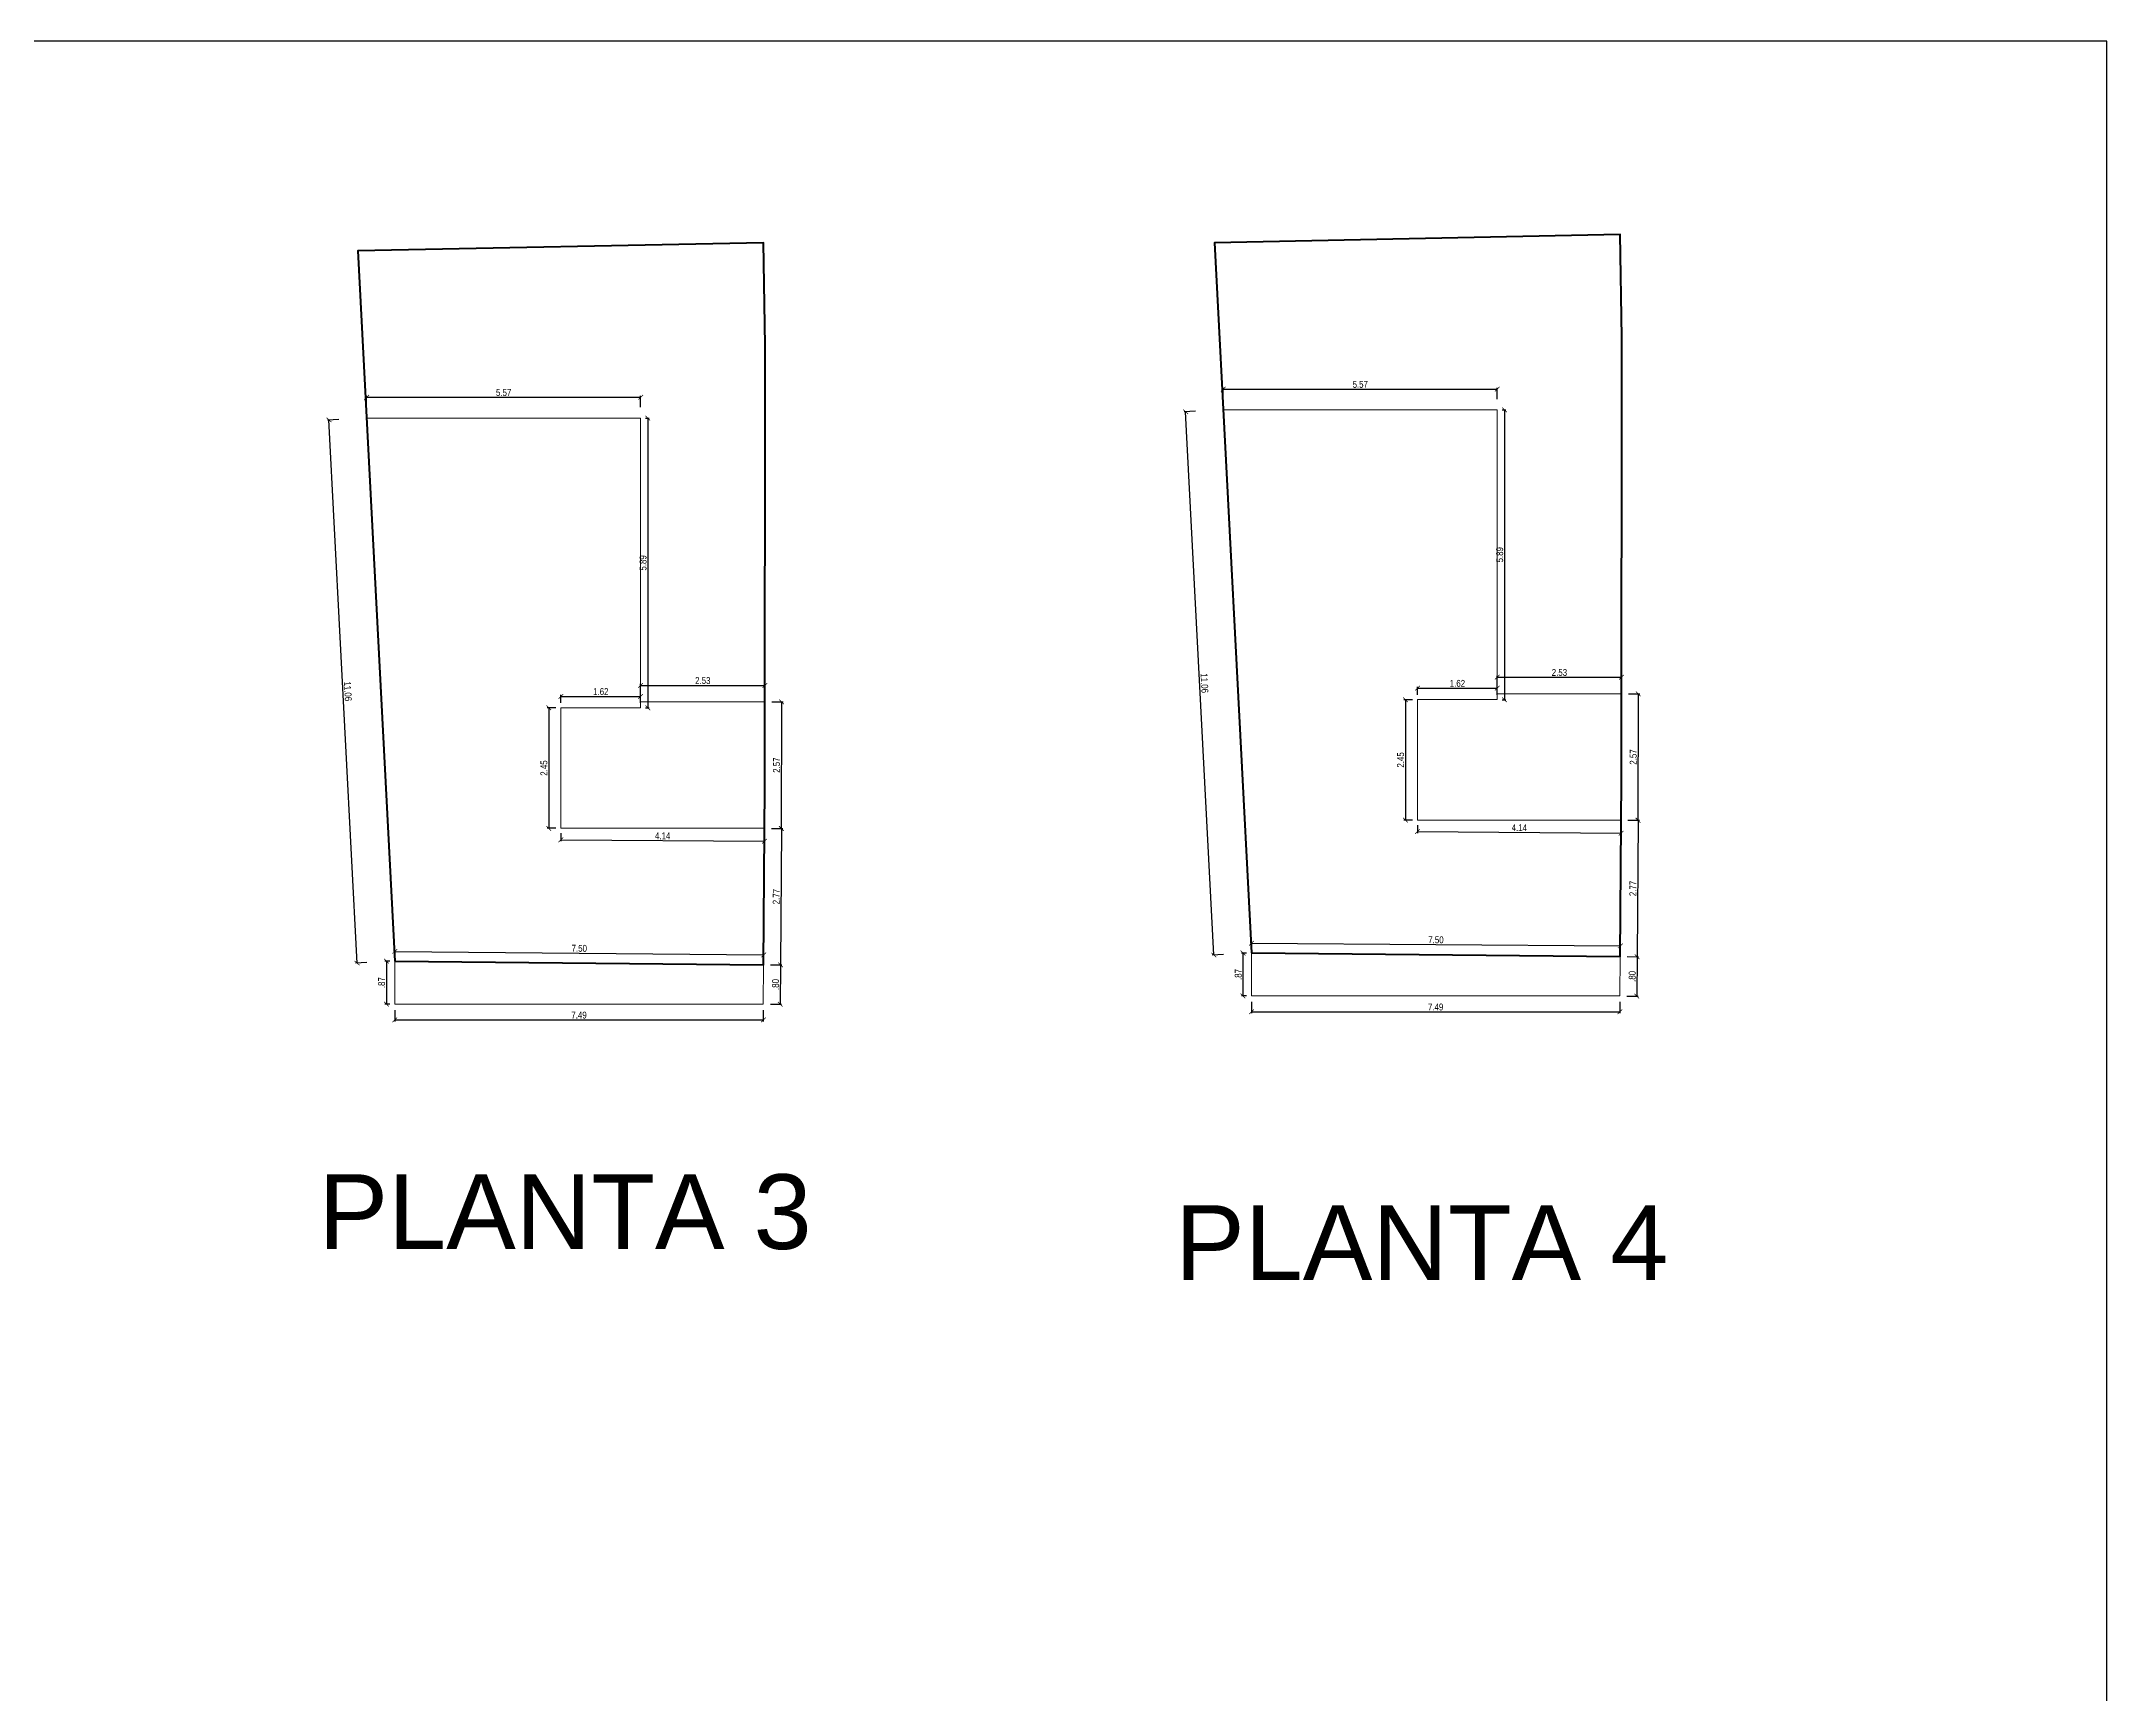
# Model space of a CAD drawing. Header units: millimetres. Extents: x 2128 to 7930, y 1150 to 3326.
# Drawn here: x 4422.5 to 4842.5, y 1524.5 to 1860.4 of the extents above; entities that cross this region are included whole.
import ezdxf

# ---------------------------------------------------------------- set-up
doc = ezdxf.new("R2010")
doc.units = ezdxf.units.MM
doc.header["$LTSCALE"] = 10
for name, color, linetype, lineweight in [('AMV', 90, 'Continuous', 0), ('cotas', 1, 'Continuous', 5), ('COTAS S', 30, 'Continuous', 0), ('lote', 5, 'Continuous', 50)]:
    doc.layers.add(name, color=color, linetype=linetype, lineweight=lineweight)
doc.styles.add('ARIAL', font='arial.ttf', dxfattribs={"height": 0.2})
doc.styles.add('RomanS', font='swissck.ttf')
doc.dimstyles.new('DIM', dxfattribs={"dimtxt": 0.14, "dimasz": 0.095, "dimexe": 0.03, "dimexo": 0.1, "dimgap": 0.025, "dimtad": 1, "dimzin": 4, "dimdsep": 46, "dimtxsty": 'RomanS', "dimblk": 'ARCHTICK', "dimcen": 0.02, "dimclrd": 247, "dimclre": 157, "dimclrt": 3, "dimadec": 0, "dimazin": 0, "dimtfac": 1, "dimtix": 1, "dimtofl": 0, "dimtmove": 2, "dimatfit": 3, "dimfxl": 0.2, "dimfxlon": 1, "dimtolj": 1, "dimtzin": 0, "dimarcsym": 0})

# ---------------------------------------------------------------- blocks, each defined once
blk = doc.blocks.new('_ArchTick')
at = {"layer": 'cotas', "color": 0, "const_width": 0.15}
blk.add_lwpolyline([(-0.5, -0.5), (0.5, 0.5)], dxfattribs=at)
blk = doc.blocks.new('*D71')
at = {"color": 157, "lineweight": -2, "transparency": 16777216}
for p, q in [((3957.509, 1723.304), (3957.509, 1723.534)), ((3963.081, 1723.304), (3963.081, 1723.534))]:
    blk.add_line(p, q, dxfattribs=at)
at = {"color": 247, "lineweight": -2, "transparency": 16777216}
blk.add_line((3957.509, 1723.504), (3963.081, 1723.504), dxfattribs=at)
at = {"layer": 'Defpoints', "color": 0, "transparency": 16777216}
for p in [(3963.081, 1723.504), (3957.509, 1723.082), (3963.081, 1723.082)]:
    blk.add_point(p, dxfattribs=at)
at = {"color": 247, "lineweight": -2, "transparency": 16777216, "xscale": 0.095, "yscale": 0.095, "zscale": 0.095, "rotation": 180}
blk.add_blockref('_ArchTick', (3957.509, 1723.504), dxfattribs=at)
at = {"color": 247, "lineweight": -2, "transparency": 16777216, "xscale": 0.095, "yscale": 0.095, "zscale": 0.095}
blk.add_blockref('_ArchTick', (3963.081, 1723.504), dxfattribs=at)
at = {"color": 3, "transparency": 16777216, "insert": (3960.295, 1723.6), "char_height": 0.14, "attachment_point": 5, "style": 'RomanS'}
blk.add_mtext('\\A1;5.57', dxfattribs=at)
blk = doc.blocks.new('*D66')
at = {"color": 157, "lineweight": -2, "transparency": 16777216}
for p, q in [((3963.181, 1723.082), (3963.258, 1723.082)), ((3963.181, 1717.19), (3963.258, 1717.19))]:
    blk.add_line(p, q, dxfattribs=at)
at = {"color": 247, "lineweight": -2, "transparency": 16777216}
blk.add_line((3963.228, 1723.082), (3963.228, 1717.19), dxfattribs=at)
at = {"layer": 'Defpoints', "color": 0, "transparency": 16777216}
for p in [(3963.081, 1723.082), (3963.081, 1717.19), (3963.228, 1717.19)]:
    blk.add_point(p, dxfattribs=at)
at = {"color": 247, "lineweight": -2, "transparency": 16777216, "xscale": 0.095, "yscale": 0.095, "zscale": 0.095}
for p, rotation in [((3963.228, 1723.082), 90), ((3963.228, 1717.19), 270)]:
    blk.add_blockref('_ArchTick', p, dxfattribs=dict(at, rotation=rotation))
at = {"color": 3, "transparency": 16777216, "insert": (3963.131, 1720.136), "char_height": 0.14, "attachment_point": 5, "rotation": 90, "style": 'RomanS'}
blk.add_mtext('\\A1;5.89', dxfattribs=at)
blk = doc.blocks.new('*D67')
at = {"color": 157, "lineweight": -2, "transparency": 16777216}
for p, q in [((3961.46, 1717.29), (3961.46, 1717.453)), ((3963.081, 1717.29), (3963.081, 1717.453))]:
    blk.add_line(p, q, dxfattribs=at)
at = {"color": 247, "lineweight": -2, "transparency": 16777216}
blk.add_line((3961.46, 1717.423), (3963.081, 1717.423), dxfattribs=at)
at = {"layer": 'Defpoints', "color": 0, "transparency": 16777216}
for p in [(3963.081, 1717.423), (3961.46, 1717.19), (3963.081, 1717.19)]:
    blk.add_point(p, dxfattribs=at)
at = {"color": 247, "lineweight": -2, "transparency": 16777216, "xscale": 0.095, "yscale": 0.095, "zscale": 0.095, "rotation": 180}
blk.add_blockref('_ArchTick', (3961.46, 1717.423), dxfattribs=at)
at = {"color": 247, "lineweight": -2, "transparency": 16777216, "xscale": 0.095, "yscale": 0.095, "zscale": 0.095}
blk.add_blockref('_ArchTick', (3963.081, 1717.423), dxfattribs=at)
at = {"color": 3, "transparency": 16777216, "insert": (3962.271, 1717.52), "char_height": 0.14, "attachment_point": 5, "style": 'RomanS'}
blk.add_mtext('\\A1;1.62', dxfattribs=at)
blk = doc.blocks.new('*D68')
at = {"color": 157, "lineweight": -2, "transparency": 16777216}
for p, q in [((3961.36, 1717.19), (3961.183, 1717.19)), ((3961.36, 1714.74), (3961.183, 1714.74))]:
    blk.add_line(p, q, dxfattribs=at)
at = {"color": 247, "lineweight": -2, "transparency": 16777216}
blk.add_line((3961.213, 1717.19), (3961.213, 1714.74), dxfattribs=at)
at = {"layer": 'Defpoints', "color": 0, "transparency": 16777216}
for p in [(3961.46, 1717.19), (3961.213, 1714.74), (3961.46, 1714.74)]:
    blk.add_point(p, dxfattribs=at)
at = {"color": 247, "lineweight": -2, "transparency": 16777216, "xscale": 0.095, "yscale": 0.095, "zscale": 0.095}
for p, rotation in [((3961.213, 1717.19), 90), ((3961.213, 1714.74), 270)]:
    blk.add_blockref('_ArchTick', p, dxfattribs=dict(at, rotation=rotation))
at = {"color": 3, "transparency": 16777216, "insert": (3961.115, 1715.965), "char_height": 0.14, "attachment_point": 5, "rotation": 90, "style": 'RomanS'}
blk.add_mtext('\\A1;2.45', dxfattribs=at)
blk = doc.blocks.new('*D69')
at = {"color": 157, "lineweight": -2, "transparency": 16777216}
for p, q in [((3961.459, 1714.64), (3961.458, 1714.476)), ((3965.6, 1714.61), (3965.599, 1714.447))]:
    blk.add_line(p, q, dxfattribs=at)
at = {"color": 247, "lineweight": -2, "transparency": 16777216}
blk.add_line((3961.458, 1714.506), (3965.599, 1714.477), dxfattribs=at)
at = {"layer": 'Defpoints', "color": 0, "transparency": 16777216}
for p in [(3961.46, 1714.74), (3965.599, 1714.477), (3965.601, 1714.71)]:
    blk.add_point(p, dxfattribs=at)
at = {"color": 247, "lineweight": -2, "transparency": 16777216, "xscale": 0.095, "yscale": 0.095, "zscale": 0.095}
for p, rotation in [((3961.458, 1714.506), 179.5861131004186), ((3965.599, 1714.477), 359.5861131004186)]:
    blk.add_blockref('_ArchTick', p, dxfattribs=dict(at, rotation=rotation))
at = {"color": 3, "transparency": 16777216, "insert": (3963.53, 1714.587), "char_height": 0.14, "attachment_point": 5, "rotation": 359.5861, "style": 'RomanS'}
blk.add_mtext('\\A1;4.14', dxfattribs=at)
blk = doc.blocks.new('*D70')
at = {"color": 157, "lineweight": -2, "transparency": 16777216}
for p, q in [((3965.745, 1714.739), (3965.975, 1714.737)), ((3965.725, 1711.964), (3965.955, 1711.963))]:
    blk.add_line(p, q, dxfattribs=at)
at = {"color": 247, "lineweight": -2, "transparency": 16777216}
blk.add_line((3965.945, 1714.737), (3965.925, 1711.963), dxfattribs=at)
at = {"layer": 'Defpoints', "color": 0, "transparency": 16777216}
for p in [(3965.601, 1714.74), (3965.581, 1711.965), (3965.925, 1711.963)]:
    blk.add_point(p, dxfattribs=at)
at = {"color": 247, "lineweight": -2, "transparency": 16777216, "xscale": 0.095, "yscale": 0.095, "zscale": 0.095}
for p, rotation in [((3965.945, 1714.737), 89.58611310043614), ((3965.925, 1711.963), 269.5861131004362)]:
    blk.add_blockref('_ArchTick', p, dxfattribs=dict(at, rotation=rotation))
at = {"color": 3, "transparency": 16777216, "insert": (3965.839, 1713.351), "char_height": 0.14, "attachment_point": 5, "rotation": 89.5861, "style": 'RomanS'}
blk.add_mtext('\\A1;2.77', dxfattribs=at)
blk = doc.blocks.new('*D62')
at = {"color": 157, "lineweight": -2, "transparency": 16777216}
for p, q in [((3965.725, 1711.964), (3965.955, 1711.963)), ((3965.719, 1711.164), (3965.949, 1711.163))]:
    blk.add_line(p, q, dxfattribs=at)
at = {"color": 247, "lineweight": -2, "transparency": 16777216}
blk.add_line((3965.925, 1711.963), (3965.919, 1711.163), dxfattribs=at)
at = {"layer": 'Defpoints', "color": 0, "transparency": 16777216}
for p in [(3965.581, 1711.965), (3965.575, 1711.165), (3965.919, 1711.163)]:
    blk.add_point(p, dxfattribs=at)
at = {"color": 247, "lineweight": -2, "transparency": 16777216, "xscale": 0.095, "yscale": 0.095, "zscale": 0.095}
for p, rotation in [((3965.925, 1711.963), 89.58611310043614), ((3965.919, 1711.163), 269.5861131004362)]:
    blk.add_blockref('_ArchTick', p, dxfattribs=dict(at, rotation=rotation))
at = {"color": 3, "transparency": 16777216, "insert": (3965.825, 1711.564), "char_height": 0.14, "attachment_point": 5, "rotation": 89.5861, "style": 'RomanS'}
blk.add_mtext('\\A1;.80', dxfattribs=at)
blk = doc.blocks.new('*D63')
at = {"color": 157, "lineweight": -2, "transparency": 16777216}
for p, q in [((3958.082, 1711.044), (3958.082, 1710.814)), ((3965.575, 1711.044), (3965.575, 1710.814))]:
    blk.add_line(p, q, dxfattribs=at)
at = {"color": 247, "lineweight": -2, "transparency": 16777216}
blk.add_line((3958.082, 1710.844), (3965.575, 1710.844), dxfattribs=at)
at = {"layer": 'Defpoints', "color": 0, "transparency": 16777216}
for p in [(3958.082, 1711.165), (3965.575, 1711.165), (3965.575, 1710.844)]:
    blk.add_point(p, dxfattribs=at)
at = {"color": 247, "lineweight": -2, "transparency": 16777216, "xscale": 0.095, "yscale": 0.095, "zscale": 0.095, "rotation": 180}
blk.add_blockref('_ArchTick', (3958.082, 1710.844), dxfattribs=at)
at = {"color": 247, "lineweight": -2, "transparency": 16777216, "xscale": 0.095, "yscale": 0.095, "zscale": 0.095}
blk.add_blockref('_ArchTick', (3965.575, 1710.844), dxfattribs=at)
at = {"color": 3, "transparency": 16777216, "insert": (3961.828, 1710.941), "char_height": 0.14, "attachment_point": 5, "style": 'RomanS'}
blk.add_mtext('\\A1;7.49', dxfattribs=at)
blk = doc.blocks.new('*D64')
at = {"color": 157, "lineweight": -2, "transparency": 16777216}
for p, q in [((3957.982, 1712.039), (3957.88, 1712.039)), ((3957.982, 1711.165), (3957.88, 1711.165))]:
    blk.add_line(p, q, dxfattribs=at)
at = {"color": 247, "lineweight": -2, "transparency": 16777216}
blk.add_line((3957.91, 1712.039), (3957.91, 1711.165), dxfattribs=at)
at = {"layer": 'Defpoints', "color": 0, "transparency": 16777216}
for p in [(3958.082, 1712.039), (3957.91, 1711.165), (3958.082, 1711.165)]:
    blk.add_point(p, dxfattribs=at)
at = {"color": 247, "lineweight": -2, "transparency": 16777216, "xscale": 0.095, "yscale": 0.095, "zscale": 0.095}
for p, rotation in [((3957.91, 1712.039), 90), ((3957.91, 1711.165), 270)]:
    blk.add_blockref('_ArchTick', p, dxfattribs=dict(at, rotation=rotation))
at = {"color": 3, "transparency": 16777216, "insert": (3957.814, 1711.602), "char_height": 0.14, "attachment_point": 5, "rotation": 90, "style": 'RomanS'}
blk.add_mtext('\\A1;.87', dxfattribs=at)
blk = doc.blocks.new('*D60')
at = {"color": 157, "lineweight": -2, "transparency": 16777216}
for p, q in [((3956.943, 1723.053), (3956.714, 1723.041)), ((3957.516, 1712.009), (3957.286, 1711.997))]:
    blk.add_line(p, q, dxfattribs=at)
at = {"color": 247, "lineweight": -2, "transparency": 16777216}
blk.add_line((3957.316, 1711.999), (3956.744, 1723.043), dxfattribs=at)
at = {"layer": 'Defpoints', "color": 0, "transparency": 16777216}
for p in [(3956.744, 1723.043), (3957.509, 1723.082), (3958.082, 1712.039)]:
    blk.add_point(p, dxfattribs=at)
at = {"color": 247, "lineweight": -2, "transparency": 16777216, "xscale": 0.095, "yscale": 0.095, "zscale": 0.095}
for p, rotation in [((3956.744, 1723.043), 92.96790500265367), ((3957.316, 1711.999), 272.9679050026537)]:
    blk.add_blockref('_ArchTick', p, dxfattribs=dict(at, rotation=rotation))
at = {"color": 3, "transparency": 16777216, "insert": (3957.127, 1717.526), "char_height": 0.14, "attachment_point": 5, "rotation": 272.9679, "style": 'RomanS'}
blk.add_mtext('\\A1;11.06', dxfattribs=at)
blk = doc.blocks.new('*D65')
at = {"color": 157, "lineweight": -2, "transparency": 16777216}
for p, q in [((3963.081, 1717.447), (3963.081, 1717.677)), ((3965.608, 1717.447), (3965.608, 1717.677))]:
    blk.add_line(p, q, dxfattribs=at)
at = {"color": 247, "lineweight": -2, "transparency": 16777216}
blk.add_line((3963.081, 1717.647), (3965.608, 1717.647), dxfattribs=at)
at = {"layer": 'Defpoints', "color": 0, "transparency": 16777216}
for p in [(3965.608, 1717.647), (3963.081, 1717.31), (3965.608, 1717.31)]:
    blk.add_point(p, dxfattribs=at)
at = {"color": 247, "lineweight": -2, "transparency": 16777216, "xscale": 0.095, "yscale": 0.095, "zscale": 0.095, "rotation": 180}
blk.add_blockref('_ArchTick', (3963.081, 1717.647), dxfattribs=at)
at = {"color": 247, "lineweight": -2, "transparency": 16777216, "xscale": 0.095, "yscale": 0.095, "zscale": 0.095}
blk.add_blockref('_ArchTick', (3965.608, 1717.647), dxfattribs=at)
at = {"color": 3, "transparency": 16777216, "insert": (3964.345, 1717.744), "char_height": 0.14, "attachment_point": 5, "style": 'RomanS'}
blk.add_mtext('\\A1;2.53', dxfattribs=at)
blk = doc.blocks.new('*D61')
at = {"color": 157, "lineweight": -2, "transparency": 16777216}
for p, q in [((3965.747, 1717.309), (3965.977, 1717.309)), ((3965.739, 1714.739), (3965.969, 1714.739))]:
    blk.add_line(p, q, dxfattribs=at)
at = {"color": 247, "lineweight": -2, "transparency": 16777216}
blk.add_line((3965.947, 1717.309), (3965.939, 1714.739), dxfattribs=at)
at = {"layer": 'Defpoints', "color": 0, "transparency": 16777216}
for p in [(3965.608, 1717.31), (3965.601, 1714.74), (3965.939, 1714.739)]:
    blk.add_point(p, dxfattribs=at)
at = {"color": 247, "lineweight": -2, "transparency": 16777216, "xscale": 0.095, "yscale": 0.095, "zscale": 0.095}
for p, rotation in [((3965.947, 1717.309), 89.84046126562649), ((3965.939, 1714.739), 269.8404612656265)]:
    blk.add_blockref('_ArchTick', p, dxfattribs=dict(at, rotation=rotation))
at = {"color": 3, "transparency": 16777216, "insert": (3965.846, 1716.024), "char_height": 0.14, "attachment_point": 5, "rotation": 89.8405, "style": 'RomanS'}
blk.add_mtext('\\A1;2.57', dxfattribs=at)
blk = doc.blocks.new('*D102')
at = {"color": 157, "lineweight": -2, "transparency": 16777216}
for p, q in [((3958.082, 1712.139), (3958.084, 1712.268)), ((3965.582, 1712.065), (3965.583, 1712.195))]:
    blk.add_line(p, q, dxfattribs=at)
at = {"color": 247, "lineweight": -2, "transparency": 16777216}
blk.add_line((3958.083, 1712.238), (3965.583, 1712.165), dxfattribs=at)
at = {"layer": 'Defpoints', "color": 0, "transparency": 16777216}
for p in [(3958.082, 1712.039), (3965.581, 1711.965), (3965.583, 1712.165)]:
    blk.add_point(p, dxfattribs=at)
at = {"color": 247, "lineweight": -2, "transparency": 16777216, "xscale": 0.095, "yscale": 0.095, "zscale": 0.095}
for p, rotation in [((3958.083, 1712.238), 179.4393760138767), ((3965.583, 1712.165), 359.4393760138766)]:
    blk.add_blockref('_ArchTick', p, dxfattribs=dict(at, rotation=rotation))
at = {"color": 3, "transparency": 16777216, "insert": (3961.834, 1712.299), "char_height": 0.14, "attachment_point": 5, "rotation": 359.4394, "style": 'RomanS'}
blk.add_mtext('\\A1;7.50', dxfattribs=at)
blk = doc.blocks.new('*D83')
at = {"color": 157, "lineweight": -2, "transparency": 16777216}
for p, q in [((3957.509, 1684.213), (3957.509, 1684.443)), ((3963.081, 1684.213), (3963.081, 1684.443))]:
    blk.add_line(p, q, dxfattribs=at)
at = {"color": 247, "lineweight": -2, "transparency": 16777216}
blk.add_line((3957.509, 1684.413), (3963.081, 1684.413), dxfattribs=at)
at = {"layer": 'Defpoints', "color": 0, "transparency": 16777216}
for p in [(3963.081, 1684.413), (3957.509, 1683.992), (3963.081, 1683.992)]:
    blk.add_point(p, dxfattribs=at)
at = {"color": 247, "lineweight": -2, "transparency": 16777216, "xscale": 0.095, "yscale": 0.095, "zscale": 0.095, "rotation": 180}
blk.add_blockref('_ArchTick', (3957.509, 1684.413), dxfattribs=at)
at = {"color": 247, "lineweight": -2, "transparency": 16777216, "xscale": 0.095, "yscale": 0.095, "zscale": 0.095}
blk.add_blockref('_ArchTick', (3963.081, 1684.413), dxfattribs=at)
at = {"color": 3, "transparency": 16777216, "insert": (3960.295, 1684.51), "char_height": 0.14, "attachment_point": 5, "style": 'RomanS'}
blk.add_mtext('\\A1;5.57', dxfattribs=at)
blk = doc.blocks.new('*D78')
at = {"color": 157, "lineweight": -2, "transparency": 16777216}
for p, q in [((3963.181, 1683.992), (3963.258, 1683.992)), ((3963.181, 1678.099), (3963.258, 1678.099))]:
    blk.add_line(p, q, dxfattribs=at)
at = {"color": 247, "lineweight": -2, "transparency": 16777216}
blk.add_line((3963.228, 1683.992), (3963.228, 1678.099), dxfattribs=at)
at = {"layer": 'Defpoints', "color": 0, "transparency": 16777216}
for p in [(3963.081, 1683.992), (3963.081, 1678.099), (3963.228, 1678.099)]:
    blk.add_point(p, dxfattribs=at)
at = {"color": 247, "lineweight": -2, "transparency": 16777216, "xscale": 0.095, "yscale": 0.095, "zscale": 0.095}
for p, rotation in [((3963.228, 1683.992), 90), ((3963.228, 1678.099), 270)]:
    blk.add_blockref('_ArchTick', p, dxfattribs=dict(at, rotation=rotation))
at = {"color": 3, "transparency": 16777216, "insert": (3963.131, 1681.046), "char_height": 0.14, "attachment_point": 5, "rotation": 90, "style": 'RomanS'}
blk.add_mtext('\\A1;5.89', dxfattribs=at)
blk = doc.blocks.new('*D79')
at = {"color": 157, "lineweight": -2, "transparency": 16777216}
for p, q in [((3961.46, 1678.199), (3961.46, 1678.363)), ((3963.081, 1678.199), (3963.081, 1678.363))]:
    blk.add_line(p, q, dxfattribs=at)
at = {"color": 247, "lineweight": -2, "transparency": 16777216}
blk.add_line((3961.46, 1678.333), (3963.081, 1678.333), dxfattribs=at)
at = {"layer": 'Defpoints', "color": 0, "transparency": 16777216}
for p in [(3963.081, 1678.333), (3961.46, 1678.099), (3963.081, 1678.099)]:
    blk.add_point(p, dxfattribs=at)
at = {"color": 247, "lineweight": -2, "transparency": 16777216, "xscale": 0.095, "yscale": 0.095, "zscale": 0.095, "rotation": 180}
blk.add_blockref('_ArchTick', (3961.46, 1678.333), dxfattribs=at)
at = {"color": 247, "lineweight": -2, "transparency": 16777216, "xscale": 0.095, "yscale": 0.095, "zscale": 0.095}
blk.add_blockref('_ArchTick', (3963.081, 1678.333), dxfattribs=at)
at = {"color": 3, "transparency": 16777216, "insert": (3962.271, 1678.43), "char_height": 0.14, "attachment_point": 5, "style": 'RomanS'}
blk.add_mtext('\\A1;1.62', dxfattribs=at)
blk = doc.blocks.new('*D80')
at = {"color": 157, "lineweight": -2, "transparency": 16777216}
for p, q in [((3961.36, 1678.099), (3961.183, 1678.099)), ((3961.36, 1675.649), (3961.183, 1675.649))]:
    blk.add_line(p, q, dxfattribs=at)
at = {"color": 247, "lineweight": -2, "transparency": 16777216}
blk.add_line((3961.213, 1678.099), (3961.213, 1675.649), dxfattribs=at)
at = {"layer": 'Defpoints', "color": 0, "transparency": 16777216}
for p in [(3961.46, 1678.099), (3961.213, 1675.649), (3961.46, 1675.649)]:
    blk.add_point(p, dxfattribs=at)
at = {"color": 247, "lineweight": -2, "transparency": 16777216, "xscale": 0.095, "yscale": 0.095, "zscale": 0.095}
for p, rotation in [((3961.213, 1678.099), 90), ((3961.213, 1675.649), 270)]:
    blk.add_blockref('_ArchTick', p, dxfattribs=dict(at, rotation=rotation))
at = {"color": 3, "transparency": 16777216, "insert": (3961.115, 1676.874), "char_height": 0.14, "attachment_point": 5, "rotation": 90, "style": 'RomanS'}
blk.add_mtext('\\A1;2.45', dxfattribs=at)
blk = doc.blocks.new('*D81')
at = {"color": 157, "lineweight": -2, "transparency": 16777216}
for p, q in [((3961.459, 1675.549), (3961.458, 1675.386)), ((3965.6, 1675.519), (3965.599, 1675.356))]:
    blk.add_line(p, q, dxfattribs=at)
at = {"color": 247, "lineweight": -2, "transparency": 16777216}
blk.add_line((3961.458, 1675.416), (3965.599, 1675.386), dxfattribs=at)
at = {"layer": 'Defpoints', "color": 0, "transparency": 16777216}
for p in [(3961.46, 1675.649), (3965.599, 1675.386), (3965.601, 1675.619)]:
    blk.add_point(p, dxfattribs=at)
at = {"color": 247, "lineweight": -2, "transparency": 16777216, "xscale": 0.095, "yscale": 0.095, "zscale": 0.095}
for p, rotation in [((3961.458, 1675.416), 179.5861131004186), ((3965.599, 1675.386), 359.5861131004186)]:
    blk.add_blockref('_ArchTick', p, dxfattribs=dict(at, rotation=rotation))
at = {"color": 3, "transparency": 16777216, "insert": (3963.53, 1675.497), "char_height": 0.14, "attachment_point": 5, "rotation": 359.5861, "style": 'RomanS'}
blk.add_mtext('\\A1;4.14', dxfattribs=at)
blk = doc.blocks.new('*D82')
at = {"color": 157, "lineweight": -2, "transparency": 16777216}
for p, q in [((3965.745, 1675.648), (3965.975, 1675.647)), ((3965.725, 1672.874), (3965.955, 1672.872))]:
    blk.add_line(p, q, dxfattribs=at)
at = {"color": 247, "lineweight": -2, "transparency": 16777216}
blk.add_line((3965.945, 1675.647), (3965.925, 1672.873), dxfattribs=at)
at = {"layer": 'Defpoints', "color": 0, "transparency": 16777216}
for p in [(3965.601, 1675.649), (3965.581, 1672.875), (3965.925, 1672.873)]:
    blk.add_point(p, dxfattribs=at)
at = {"color": 247, "lineweight": -2, "transparency": 16777216, "xscale": 0.095, "yscale": 0.095, "zscale": 0.095}
for p, rotation in [((3965.945, 1675.647), 89.58611310043614), ((3965.925, 1672.873), 269.5861131004362)]:
    blk.add_blockref('_ArchTick', p, dxfattribs=dict(at, rotation=rotation))
at = {"color": 3, "transparency": 16777216, "insert": (3965.839, 1674.26), "char_height": 0.14, "attachment_point": 5, "rotation": 89.5861, "style": 'RomanS'}
blk.add_mtext('\\A1;2.77', dxfattribs=at)
blk = doc.blocks.new('*D74')
at = {"color": 157, "lineweight": -2, "transparency": 16777216}
for p, q in [((3965.725, 1672.874), (3965.955, 1672.872)), ((3965.719, 1672.074), (3965.949, 1672.072))]:
    blk.add_line(p, q, dxfattribs=at)
at = {"color": 247, "lineweight": -2, "transparency": 16777216}
blk.add_line((3965.925, 1672.873), (3965.919, 1672.073), dxfattribs=at)
at = {"layer": 'Defpoints', "color": 0, "transparency": 16777216}
for p in [(3965.581, 1672.875), (3965.575, 1672.075), (3965.919, 1672.073)]:
    blk.add_point(p, dxfattribs=at)
at = {"color": 247, "lineweight": -2, "transparency": 16777216, "xscale": 0.095, "yscale": 0.095, "zscale": 0.095}
for p, rotation in [((3965.925, 1672.873), 89.58611310043614), ((3965.919, 1672.073), 269.5861131004362)]:
    blk.add_blockref('_ArchTick', p, dxfattribs=dict(at, rotation=rotation))
at = {"color": 3, "transparency": 16777216, "insert": (3965.825, 1672.473), "char_height": 0.14, "attachment_point": 5, "rotation": 89.5861, "style": 'RomanS'}
blk.add_mtext('\\A1;.80', dxfattribs=at)
blk = doc.blocks.new('*D75')
at = {"color": 157, "lineweight": -2, "transparency": 16777216}
for p, q in [((3958.082, 1671.954), (3958.082, 1671.724)), ((3965.575, 1671.954), (3965.575, 1671.724))]:
    blk.add_line(p, q, dxfattribs=at)
at = {"color": 247, "lineweight": -2, "transparency": 16777216}
blk.add_line((3958.082, 1671.754), (3965.575, 1671.754), dxfattribs=at)
at = {"layer": 'Defpoints', "color": 0, "transparency": 16777216}
for p in [(3958.082, 1672.075), (3965.575, 1672.075), (3965.575, 1671.754)]:
    blk.add_point(p, dxfattribs=at)
at = {"color": 247, "lineweight": -2, "transparency": 16777216, "xscale": 0.095, "yscale": 0.095, "zscale": 0.095, "rotation": 180}
blk.add_blockref('_ArchTick', (3958.082, 1671.754), dxfattribs=at)
at = {"color": 247, "lineweight": -2, "transparency": 16777216, "xscale": 0.095, "yscale": 0.095, "zscale": 0.095}
blk.add_blockref('_ArchTick', (3965.575, 1671.754), dxfattribs=at)
at = {"color": 3, "transparency": 16777216, "insert": (3961.828, 1671.85), "char_height": 0.14, "attachment_point": 5, "style": 'RomanS'}
blk.add_mtext('\\A1;7.49', dxfattribs=at)
blk = doc.blocks.new('*D76')
at = {"color": 157, "lineweight": -2, "transparency": 16777216}
for p, q in [((3957.982, 1672.948), (3957.88, 1672.948)), ((3957.982, 1672.075), (3957.88, 1672.075))]:
    blk.add_line(p, q, dxfattribs=at)
at = {"color": 247, "lineweight": -2, "transparency": 16777216}
blk.add_line((3957.91, 1672.948), (3957.91, 1672.075), dxfattribs=at)
at = {"layer": 'Defpoints', "color": 0, "transparency": 16777216}
for p in [(3958.082, 1672.948), (3957.91, 1672.075), (3958.082, 1672.075)]:
    blk.add_point(p, dxfattribs=at)
at = {"color": 247, "lineweight": -2, "transparency": 16777216, "xscale": 0.095, "yscale": 0.095, "zscale": 0.095}
for p, rotation in [((3957.91, 1672.948), 90), ((3957.91, 1672.075), 270)]:
    blk.add_blockref('_ArchTick', p, dxfattribs=dict(at, rotation=rotation))
at = {"color": 3, "transparency": 16777216, "insert": (3957.814, 1672.512), "char_height": 0.14, "attachment_point": 5, "rotation": 90, "style": 'RomanS'}
blk.add_mtext('\\A1;.87', dxfattribs=at)
blk = doc.blocks.new('*D72')
at = {"color": 157, "lineweight": -2, "transparency": 16777216}
for p, q in [((3956.943, 1683.963), (3956.714, 1683.951)), ((3957.516, 1672.919), (3957.286, 1672.907))]:
    blk.add_line(p, q, dxfattribs=at)
at = {"color": 247, "lineweight": -2, "transparency": 16777216}
blk.add_line((3957.316, 1672.909), (3956.744, 1683.952), dxfattribs=at)
at = {"layer": 'Defpoints', "color": 0, "transparency": 16777216}
for p in [(3956.744, 1683.952), (3957.509, 1683.992), (3958.082, 1672.948)]:
    blk.add_point(p, dxfattribs=at)
at = {"color": 247, "lineweight": -2, "transparency": 16777216, "xscale": 0.095, "yscale": 0.095, "zscale": 0.095}
for p, rotation in [((3956.744, 1683.952), 92.96790500265367), ((3957.316, 1672.909), 272.9679050026537)]:
    blk.add_blockref('_ArchTick', p, dxfattribs=dict(at, rotation=rotation))
at = {"color": 3, "transparency": 16777216, "insert": (3957.127, 1678.436), "char_height": 0.14, "attachment_point": 5, "rotation": 272.9679, "style": 'RomanS'}
blk.add_mtext('\\A1;11.06', dxfattribs=at)
blk = doc.blocks.new('*D77')
at = {"color": 157, "lineweight": -2, "transparency": 16777216}
for p, q in [((3963.081, 1678.356), (3963.081, 1678.586)), ((3965.608, 1678.356), (3965.608, 1678.586))]:
    blk.add_line(p, q, dxfattribs=at)
at = {"color": 247, "lineweight": -2, "transparency": 16777216}
blk.add_line((3963.081, 1678.556), (3965.608, 1678.556), dxfattribs=at)
at = {"layer": 'Defpoints', "color": 0, "transparency": 16777216}
for p in [(3965.608, 1678.556), (3963.081, 1678.219), (3965.608, 1678.219)]:
    blk.add_point(p, dxfattribs=at)
at = {"color": 247, "lineweight": -2, "transparency": 16777216, "xscale": 0.095, "yscale": 0.095, "zscale": 0.095, "rotation": 180}
blk.add_blockref('_ArchTick', (3963.081, 1678.556), dxfattribs=at)
at = {"color": 247, "lineweight": -2, "transparency": 16777216, "xscale": 0.095, "yscale": 0.095, "zscale": 0.095}
blk.add_blockref('_ArchTick', (3965.608, 1678.556), dxfattribs=at)
at = {"color": 3, "transparency": 16777216, "insert": (3964.345, 1678.653), "char_height": 0.14, "attachment_point": 5, "style": 'RomanS'}
blk.add_mtext('\\A1;2.53', dxfattribs=at)
blk = doc.blocks.new('*D73')
at = {"color": 157, "lineweight": -2, "transparency": 16777216}
for p, q in [((3965.747, 1678.219), (3965.977, 1678.218)), ((3965.739, 1675.649), (3965.969, 1675.648))]:
    blk.add_line(p, q, dxfattribs=at)
at = {"color": 247, "lineweight": -2, "transparency": 16777216}
blk.add_line((3965.947, 1678.218), (3965.939, 1675.648), dxfattribs=at)
at = {"layer": 'Defpoints', "color": 0, "transparency": 16777216}
for p in [(3965.608, 1678.219), (3965.601, 1675.649), (3965.939, 1675.648)]:
    blk.add_point(p, dxfattribs=at)
at = {"color": 247, "lineweight": -2, "transparency": 16777216, "xscale": 0.095, "yscale": 0.095, "zscale": 0.095}
for p, rotation in [((3965.947, 1678.218), 89.84046126562649), ((3965.939, 1675.648), 269.8404612656265)]:
    blk.add_blockref('_ArchTick', p, dxfattribs=dict(at, rotation=rotation))
at = {"color": 3, "transparency": 16777216, "insert": (3965.846, 1676.934), "char_height": 0.14, "attachment_point": 5, "rotation": 89.8405, "style": 'RomanS'}
blk.add_mtext('\\A1;2.57', dxfattribs=at)
blk = doc.blocks.new('*D101')
at = {"color": 157, "lineweight": -2, "transparency": 16777216}
for p, q in [((3958.082, 1673.048), (3958.083, 1673.177)), ((3965.582, 1672.994), (3965.583, 1673.123))]:
    blk.add_line(p, q, dxfattribs=at)
at = {"color": 247, "lineweight": -2, "transparency": 16777216}
blk.add_line((3958.083, 1673.147), (3965.583, 1673.093), dxfattribs=at)
at = {"layer": 'Defpoints', "color": 0, "transparency": 16777216}
for p in [(3958.082, 1672.948), (3965.581, 1672.894), (3965.583, 1673.093)]:
    blk.add_point(p, dxfattribs=at)
at = {"color": 247, "lineweight": -2, "transparency": 16777216, "xscale": 0.095, "yscale": 0.095, "zscale": 0.095}
for p, rotation in [((3958.083, 1673.147), 179.5861131004433), ((3965.583, 1673.093), 359.5861131004434)]:
    blk.add_blockref('_ArchTick', p, dxfattribs=dict(at, rotation=rotation))
at = {"color": 3, "transparency": 16777216, "insert": (3961.834, 1673.217), "char_height": 0.14, "attachment_point": 5, "rotation": 359.5861, "style": 'RomanS'}
blk.add_mtext('\\A1;7.50', dxfattribs=at)
blk = doc.blocks.new('3')
at = {"layer": 'COTAS S'}
blk.add_lwpolyline([(6.051, 5.561), (0.479, 5.561), (1.051, -5.482), (8.551, -5.556), (8.571, -2.781), (4.43, -2.781), (4.43, -0.331), (6.051, -0.331), (6.051, -0.211)], close=True, dxfattribs=at)
at = {"layer": 'COTAS S', "color": 4}
blk.add_lwpolyline([(8.578, -0.211), (8.577, -1.94), (8.571, -2.781), (4.43, -2.781), (4.43, -0.331), (6.051, -0.331), (6.051, -0.211), (8.578, -0.211)], dxfattribs=at)
at = {"layer": 'COTAS S', "color": 6}
blk.add_lwpolyline([(8.551, -5.556), (1.051, -5.482), (1.051, -6.356), (8.545, -6.356)], close=True, dxfattribs=at)
at = {"layer": 'lote'}
blk.add_lwpolyline([(1.051, -5.482), (8.551, -5.556), (8.577, -1.94), (8.583, 7.042), (8.551, 9.124), (0.303, 8.958), (0.303, 8.958), (0.303, 8.958), (1.051, -5.482)], dxfattribs=at)
at = {"layer": 'AMV', "insert": (-0.5, -9.816), "char_height": 1.5198, "width": 21.33328, "attachment_point": 1, "style": 'ARIAL'}
blk.add_mtext('PLANTA 3  ', dxfattribs=at)
for p1, p2, distance, picture, middle, set_off in [((0.479, 5.561), (6.051, 5.561), 0.421, '*D71', (3.265, 6.079), (-3957.03, -1717.521)), ((1.051, -5.482), (0.479, 5.561), 0.766, '*D60', (0.097, 0.005), (-3957.03, -1717.521)), ((6.051, 5.561), (6.051, -0.331), 0.147, '*D66', (6.101, 2.615), (-3957.03, -1717.521)), ((4.43, -0.331), (6.051, -0.331), 0.234, '*D67', (5.241, -0.001), (-3957.03, -1717.521)), ((6.051, -0.211), (8.578, -0.211), 0.337, '*D65', (7.315, 0.223), (-3957.03, -1717.521)), ((4.43, -0.331), (4.43, -2.781), -0.248, '*D68', (4.085, -1.556), (-3957.03, -1717.521)), ((8.578, -0.211), (8.571, -2.781), 0.338, '*D61', (8.816, -1.497), (-3957.03, -1717.521)), ((4.43, -2.781), (8.571, -2.811), -0.233, '*D69', (6.5, -2.934), (-3957.03, -1717.521)), ((8.5711, -2.7813), (8.5511, -5.5555), 0.3436, '*D70', (8.8091, -4.1702), (-3957.03, -1717.5209)), ((1.051, -5.482), (1.051, -6.356), -0.171, '*D64', (0.783, -5.919), (-3957.03, -1717.521)), ((1.051, -5.482), (8.551, -5.556), 0.2, '*D102', (4.804, -5.222), (-3957.03, -1717.521)), ((1.051, -6.356), (8.545, -6.356), -0.322, '*D63', (4.798, -6.58), (-3957.03, -1717.521))]:
    dim = blk.add_aligned_dim(p1=p1, p2=p2, distance=distance, dimstyle='DIM')
    dim.commit()
    dim.dimension.update_dxf_attribs({"geometry": picture, "text_midpoint": middle, "insert": set_off})
dim = blk.add_linear_dim(base=(8.889, -6.358), p1=(8.551, -5.556), p2=(8.545, -6.356), angle=89.5861, dimstyle='DIM')
dim.commit()
dim.dimension.update_dxf_attribs({"geometry": '*D62', "text_midpoint": (8.795, -5.957), "insert": (-3957.03, -1717.521)})
blk = doc.blocks.new('4')
at = {"layer": 'COTAS S'}
blk.add_lwpolyline([(6.051, 5.561), (0.479, 5.561), (1.051, -5.482), (8.551, -5.556), (8.571, -2.781), (4.43, -2.781), (4.43, -0.331), (6.051, -0.331), (6.051, -0.211)], close=True, dxfattribs=at)
at = {"layer": 'COTAS S', "color": 4}
blk.add_lwpolyline([(8.578, -0.211), (8.577, -1.94), (8.571, -2.781), (4.43, -2.781), (4.43, -0.331), (6.051, -0.331), (6.051, -0.211), (8.578, -0.211)], dxfattribs=at)
at = {"layer": 'COTAS S', "color": 6}
blk.add_lwpolyline([(8.551, -5.556), (1.051, -5.482), (1.051, -6.356), (8.545, -6.356)], close=True, dxfattribs=at)
at = {"layer": 'lote'}
blk.add_lwpolyline([(1.051, -5.482), (8.551, -5.556), (8.577, -1.94), (8.583, 7.042), (8.551, 9.124), (0.303, 8.958), (0.303, 8.958), (0.303, 8.958), (1.051, -5.482)], dxfattribs=at)
at = {"layer": 'AMV', "insert": (-0.5, -10.612), "char_height": 1.5198, "width": 21.33328, "attachment_point": 1, "style": 'ARIAL'}
blk.add_mtext('PLANTA 4  ', dxfattribs=at)
for p1, p2, distance, picture, middle, set_off in [((0.479, 5.561), (6.051, 5.561), 0.421, '*D83', (3.265, 6.079), (-3957.03, -1678.431)), ((1.051, -5.482), (0.479, 5.561), 0.766, '*D72', (0.097, 0.005), (-3957.03, -1678.431)), ((6.051, 5.561), (6.051, -0.331), 0.147, '*D78', (6.101, 2.615), (-3957.03, -1678.431)), ((4.43, -0.331), (6.051, -0.331), 0.234, '*D79', (5.241, -0.001), (-3957.03, -1678.431)), ((6.051, -0.211), (8.578, -0.211), 0.337, '*D77', (7.315, 0.223), (-3957.03, -1678.431)), ((4.43, -0.331), (4.43, -2.781), -0.248, '*D80', (4.085, -1.556), (-3957.03, -1678.431)), ((8.578, -0.211), (8.571, -2.781), 0.338, '*D73', (8.816, -1.497), (-3957.03, -1678.431)), ((4.43, -2.781), (8.571, -2.811), -0.233, '*D81', (6.5, -2.934), (-3957.03, -1678.431)), ((8.5711, -2.7813), (8.5511, -5.5555), 0.3436, '*D82', (8.8091, -4.1702), (-3957.03, -1678.4306)), ((1.051, -5.482), (1.051, -6.356), -0.171, '*D76', (0.783, -5.919), (-3957.03, -1678.431)), ((1.051, -5.482), (8.551, -5.536), 0.199, '*D101', (4.803, -5.214), (-3957.03, -1678.431)), ((1.051, -6.356), (8.545, -6.356), -0.322, '*D75', (4.798, -6.58), (-3957.03, -1678.431))]:
    dim = blk.add_aligned_dim(p1=p1, p2=p2, distance=distance, dimstyle='DIM')
    dim.commit()
    dim.dimension.update_dxf_attribs({"geometry": picture, "text_midpoint": middle, "insert": set_off})
dim = blk.add_linear_dim(base=(8.889, -6.358), p1=(8.551, -5.556), p2=(8.545, -6.356), angle=89.5861, dimstyle='DIM')
dim.commit()
dim.dimension.update_dxf_attribs({"geometry": '*D74', "text_midpoint": (8.795, -5.957), "insert": (-3957.03, -1678.431)})

msp = doc.modelspace()

# ---------------------------------------------------------------- linework, layer by layer
msp.add_lwpolyline([(4842.482, 1860.447), (4002.482, 1860.447), (4002.482, 1266.447), (4842.482, 1266.447)], close=True)

# ---------------------------------------------------------------- block references
at = {"xscale": 10, "yscale": 10, "zscale": 10}
for name, p in [('3', (4483.844, 1728.237)), ('4', (4658.043, 1729.897))]:
    msp.add_blockref(name, p, dxfattribs=at)

doc.saveas('drawing.dxf')
